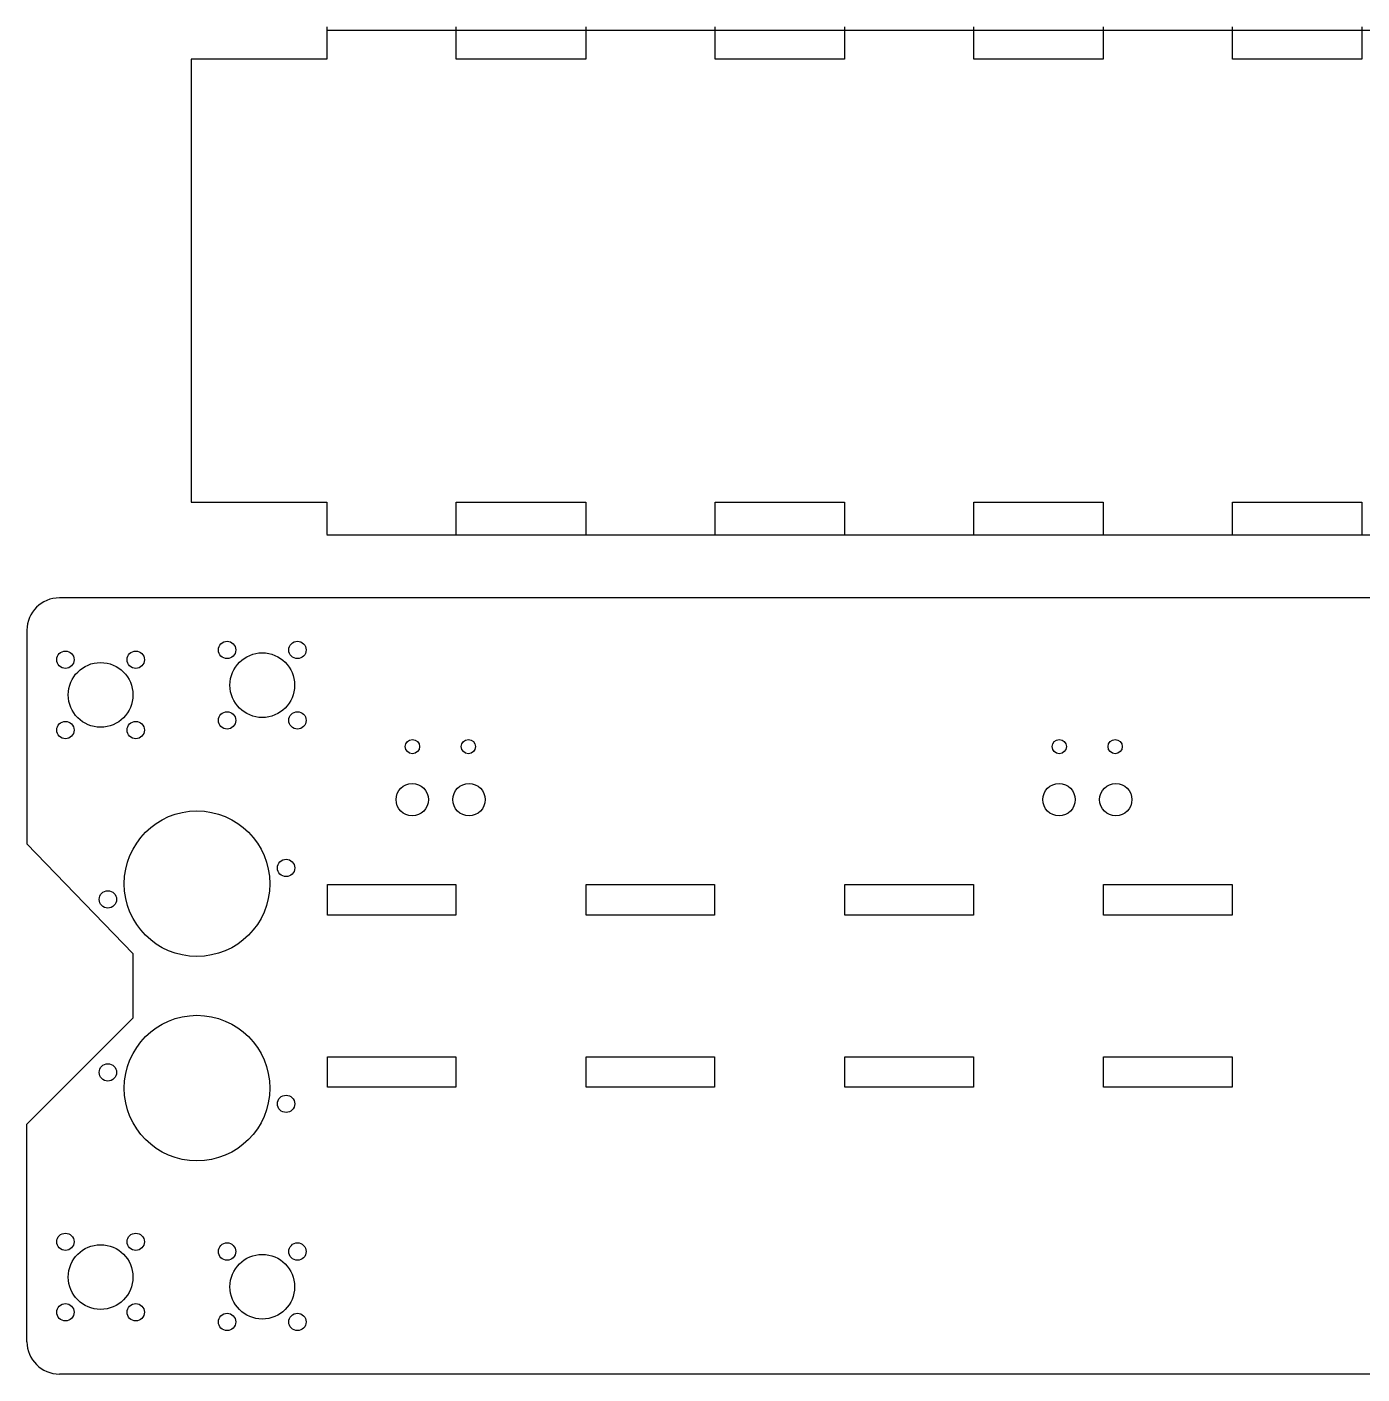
# Model space of a CAD drawing. Header units: inches. Extents: x 0.2 to 23.8, y 1.3 to 11.7.
# Drawn here: x 0.18 to 10.5, y 1.29 to 11.7 of the extents above; entities that cross this region are included whole.
import ezdxf

# ---------------------------------------------------------------- set-up
doc = ezdxf.new("R2010")
doc.units = ezdxf.units.IN
doc.header["$MEASUREMENT"] = 0
doc.layers.add('20', color=7, linetype='Continuous')

# ---------------------------------------------------------------- blocks, each defined once
blk = doc.blocks.new('block 2')
at = {"layer": '20', "color": 7, "lineweight": 25, "true_color": 0xffffff}
blk.add_lwpolyline([(23.554, 1.291), (0.431, 1.291)], dxfattribs=at)
blk = doc.blocks.new('block 3')
at = {"layer": '20', "color": 7, "lineweight": 25, "true_color": 0xffffff}
blk.add_open_spline([(0.181, 1.541), (0.181, 1.403), (0.292, 1.291), (0.431, 1.291)], degree=3, dxfattribs=at)
blk = doc.blocks.new('block 4')
at = {"layer": '20', "color": 7, "lineweight": 25, "true_color": 0xffffff}
blk.add_lwpolyline([(0.181, 1.541), (0.181, 3.222)], dxfattribs=at)
blk = doc.blocks.new('block 8')
at = {"layer": '20', "color": 7, "lineweight": 25, "true_color": 0xffffff}
blk.add_lwpolyline([(23.546, 7.291), (0.431, 7.291)], dxfattribs=at)
blk = doc.blocks.new('block 9')
at = {"layer": '20', "color": 7, "lineweight": 25, "true_color": 0xffffff}
blk.add_open_spline([(0.431, 7.291), (0.292, 7.291), (0.181, 7.179), (0.181, 7.041)], degree=3, dxfattribs=at)
blk = doc.blocks.new('block 10')
at = {"layer": '20', "color": 7, "lineweight": 25, "true_color": 0xffffff}
blk.add_lwpolyline([(0.181, 7.041), (0.181, 5.389)], dxfattribs=at)
blk = doc.blocks.new('block 11')
at = {"layer": '20', "color": 7, "lineweight": 25, "true_color": 0xffffff}
blk.add_lwpolyline([(0.181, 5.389), (1, 4.541)], dxfattribs=at)
blk = doc.blocks.new('block 12')
at = {"layer": '20', "color": 7, "lineweight": 25, "true_color": 0xffffff}
blk.add_lwpolyline([(1, 4.541), (1, 4.041)], dxfattribs=at)
blk = doc.blocks.new('block 13')
at = {"layer": '20', "color": 7, "lineweight": 25, "true_color": 0xffffff}
blk.add_lwpolyline([(1, 4.041), (0.181, 3.222)], dxfattribs=at)
blk = doc.blocks.new('block 15')
at = {"layer": '20', "color": 7, "lineweight": 25, "true_color": 0xffffff}
blk.add_lwpolyline([(19.5, 11.676), (2.5, 11.676)], dxfattribs=at)
blk = doc.blocks.new('block 16')
at = {"layer": '20', "color": 7, "lineweight": 25, "true_color": 0xffffff}
blk.add_lwpolyline([(1.45, 11.454), (1.45, 8.031)], dxfattribs=at)
blk = doc.blocks.new('block 17')
at = {"layer": '20', "color": 7, "lineweight": 25, "true_color": 0xffffff}
blk.add_lwpolyline([(2.5, 7.779), (19.5, 7.779)], dxfattribs=at)
blk = doc.blocks.new('block 18')
at = {"layer": '20', "color": 7, "lineweight": 25, "true_color": 0xffffff}
blk.add_open_spline([(1.728, 6.411), (1.691, 6.411), (1.661, 6.381), (1.661, 6.344), (1.661, 6.307), (1.691, 6.277), (1.728, 6.277), (1.765, 6.277), (1.795, 6.307), (1.795, 6.344), (1.795, 6.381), (1.765, 6.411), (1.728, 6.411), (1.728, 6.411), (1.728, 6.411), (1.728, 6.411)], degree=3, knots=[0, 0, 0, 0, 1, 1, 1, 2, 2, 2, 3, 3, 3, 4, 4, 4, 5, 5, 5, 5], dxfattribs=at)
blk = doc.blocks.new('block 19')
at = {"layer": '20', "color": 7, "lineweight": 25, "true_color": 0xffffff}
blk.add_open_spline([(2.272, 6.411), (2.235, 6.411), (2.205, 6.381), (2.205, 6.344), (2.205, 6.307), (2.235, 6.277), (2.272, 6.277), (2.309, 6.277), (2.339, 6.307), (2.339, 6.344), (2.339, 6.381), (2.309, 6.411), (2.272, 6.411), (2.272, 6.411), (2.272, 6.411), (2.272, 6.411)], degree=3, knots=[0, 0, 0, 0, 1, 1, 1, 2, 2, 2, 3, 3, 3, 4, 4, 4, 5, 5, 5, 5], dxfattribs=at)
blk = doc.blocks.new('block 20')
at = {"layer": '20', "color": 7, "lineweight": 25, "true_color": 0xffffff}
blk.add_open_spline([(2, 6.866), (1.862, 6.866), (1.75, 6.754), (1.75, 6.616), (1.75, 6.478), (1.862, 6.366), (2, 6.366), (2.138, 6.366), (2.25, 6.478), (2.25, 6.616), (2.25, 6.754), (2.138, 6.866), (2, 6.866), (2, 6.866), (2, 6.866), (2, 6.866)], degree=3, knots=[0, 0, 0, 0, 1, 1, 1, 2, 2, 2, 3, 3, 3, 4, 4, 4, 5, 5, 5, 5], dxfattribs=at)
blk = doc.blocks.new('block 21')
at = {"layer": '20', "color": 7, "lineweight": 25, "true_color": 0xffffff}
blk.add_open_spline([(2.272, 6.955), (2.235, 6.955), (2.205, 6.926), (2.205, 6.888), (2.205, 6.851), (2.235, 6.821), (2.272, 6.821), (2.309, 6.821), (2.339, 6.851), (2.339, 6.888), (2.339, 6.926), (2.309, 6.955), (2.272, 6.955), (2.272, 6.955), (2.272, 6.955), (2.272, 6.955)], degree=3, knots=[0, 0, 0, 0, 1, 1, 1, 2, 2, 2, 3, 3, 3, 4, 4, 4, 5, 5, 5, 5], dxfattribs=at)
blk = doc.blocks.new('block 22')
at = {"layer": '20', "color": 7, "lineweight": 25, "true_color": 0xffffff}
blk.add_open_spline([(1.728, 6.955), (1.691, 6.955), (1.661, 6.926), (1.661, 6.888), (1.661, 6.851), (1.691, 6.821), (1.728, 6.821), (1.765, 6.821), (1.795, 6.851), (1.795, 6.888), (1.795, 6.926), (1.765, 6.955), (1.728, 6.955), (1.728, 6.955), (1.728, 6.955), (1.728, 6.955)], degree=3, knots=[0, 0, 0, 0, 1, 1, 1, 2, 2, 2, 3, 3, 3, 4, 4, 4, 5, 5, 5, 5], dxfattribs=at)
blk = doc.blocks.new('block 23')
at = {"layer": '20', "color": 7, "lineweight": 25, "true_color": 0xffffff}
blk.add_open_spline([(1.728, 2.306), (1.691, 2.306), (1.661, 2.275), (1.661, 2.238), (1.661, 2.201), (1.691, 2.171), (1.728, 2.171), (1.765, 2.171), (1.795, 2.201), (1.795, 2.238), (1.795, 2.275), (1.765, 2.306), (1.728, 2.306), (1.728, 2.306), (1.728, 2.306), (1.728, 2.306)], degree=3, knots=[0, 0, 0, 0, 1, 1, 1, 2, 2, 2, 3, 3, 3, 4, 4, 4, 5, 5, 5, 5], dxfattribs=at)
blk = doc.blocks.new('block 24')
at = {"layer": '20', "color": 7, "lineweight": 25, "true_color": 0xffffff}
blk.add_open_spline([(2.272, 2.306), (2.235, 2.306), (2.205, 2.275), (2.205, 2.238), (2.205, 2.201), (2.235, 2.171), (2.272, 2.171), (2.309, 2.171), (2.339, 2.201), (2.339, 2.238), (2.339, 2.275), (2.309, 2.306), (2.272, 2.306), (2.272, 2.306), (2.272, 2.306), (2.272, 2.306)], degree=3, knots=[0, 0, 0, 0, 1, 1, 1, 2, 2, 2, 3, 3, 3, 4, 4, 4, 5, 5, 5, 5], dxfattribs=at)
blk = doc.blocks.new('block 25')
at = {"layer": '20', "color": 7, "lineweight": 25, "true_color": 0xffffff}
blk.add_open_spline([(2, 2.216), (1.862, 2.216), (1.75, 2.104), (1.75, 1.966), (1.75, 1.828), (1.862, 1.716), (2, 1.716), (2.138, 1.716), (2.25, 1.828), (2.25, 1.966), (2.25, 2.104), (2.138, 2.216), (2, 2.216), (2, 2.216), (2, 2.216), (2, 2.216)], degree=3, knots=[0, 0, 0, 0, 1, 1, 1, 2, 2, 2, 3, 3, 3, 4, 4, 4, 5, 5, 5, 5], dxfattribs=at)
blk = doc.blocks.new('block 26')
at = {"layer": '20', "color": 7, "lineweight": 25, "true_color": 0xffffff}
blk.add_open_spline([(2.272, 1.761), (2.235, 1.761), (2.205, 1.731), (2.205, 1.694), (2.205, 1.657), (2.235, 1.627), (2.272, 1.627), (2.309, 1.627), (2.339, 1.657), (2.339, 1.694), (2.339, 1.731), (2.309, 1.761), (2.272, 1.761), (2.272, 1.761), (2.272, 1.761), (2.272, 1.761)], degree=3, knots=[0, 0, 0, 0, 1, 1, 1, 2, 2, 2, 3, 3, 3, 4, 4, 4, 5, 5, 5, 5], dxfattribs=at)
blk = doc.blocks.new('block 27')
at = {"layer": '20', "color": 7, "lineweight": 25, "true_color": 0xffffff}
blk.add_open_spline([(1.728, 1.761), (1.691, 1.761), (1.661, 1.731), (1.661, 1.694), (1.661, 1.657), (1.691, 1.627), (1.728, 1.627), (1.765, 1.627), (1.795, 1.657), (1.795, 1.694), (1.795, 1.731), (1.765, 1.761), (1.728, 1.761), (1.728, 1.761), (1.728, 1.761), (1.728, 1.761)], degree=3, knots=[0, 0, 0, 0, 1, 1, 1, 2, 2, 2, 3, 3, 3, 4, 4, 4, 5, 5, 5, 5], dxfattribs=at)
blk = doc.blocks.new('block 28')
at = {"layer": '20', "color": 7, "lineweight": 25, "true_color": 0xffffff}
blk.add_open_spline([(1.495, 4.064), (1.184, 4.064), (0.933, 3.812), (0.933, 3.501), (0.933, 3.191), (1.184, 2.939), (1.495, 2.939), (1.806, 2.939), (2.058, 3.191), (2.058, 3.501), (2.058, 3.812), (1.806, 4.064), (1.495, 4.064), (1.495, 4.064), (1.495, 4.064), (1.495, 4.064)], degree=3, knots=[0, 0, 0, 0, 1, 1, 1, 2, 2, 2, 3, 3, 3, 4, 4, 4, 5, 5, 5, 5], dxfattribs=at)
blk = doc.blocks.new('block 29')
at = {"layer": '20', "color": 7, "lineweight": 25, "true_color": 0xffffff}
blk.add_open_spline([(0.806, 3.69), (0.769, 3.69), (0.739, 3.66), (0.739, 3.623), (0.739, 3.586), (0.769, 3.556), (0.806, 3.556), (0.843, 3.556), (0.873, 3.586), (0.873, 3.623), (0.873, 3.66), (0.843, 3.69), (0.806, 3.69), (0.806, 3.69), (0.806, 3.69), (0.806, 3.69)], degree=3, knots=[0, 0, 0, 0, 1, 1, 1, 2, 2, 2, 3, 3, 3, 4, 4, 4, 5, 5, 5, 5], dxfattribs=at)
blk = doc.blocks.new('block 30')
at = {"layer": '20', "color": 7, "lineweight": 25, "true_color": 0xffffff}
blk.add_open_spline([(2.184, 3.447), (2.147, 3.447), (2.117, 3.417), (2.117, 3.38), (2.117, 3.343), (2.147, 3.313), (2.184, 3.313), (2.221, 3.313), (2.251, 3.343), (2.251, 3.38), (2.251, 3.417), (2.221, 3.447), (2.184, 3.447), (2.184, 3.447), (2.184, 3.447), (2.184, 3.447)], degree=3, knots=[0, 0, 0, 0, 1, 1, 1, 2, 2, 2, 3, 3, 3, 4, 4, 4, 5, 5, 5, 5], dxfattribs=at)
blk = doc.blocks.new('block 105')
at = {"layer": '20', "color": 7, "lineweight": 25, "true_color": 0xffffff}
blk.add_lwpolyline([(9.497, 3.509), (8.503, 3.509)], dxfattribs=at)
blk = doc.blocks.new('block 106')
at = {"layer": '20', "color": 7, "lineweight": 25, "true_color": 0xffffff}
blk.add_lwpolyline([(8.503, 3.509), (8.503, 3.744)], dxfattribs=at)
blk = doc.blocks.new('block 107')
at = {"layer": '20', "color": 7, "lineweight": 25, "true_color": 0xffffff}
blk.add_lwpolyline([(8.503, 3.744), (9.497, 3.744)], dxfattribs=at)
blk = doc.blocks.new('block 108')
at = {"layer": '20', "color": 7, "lineweight": 25, "true_color": 0xffffff}
blk.add_lwpolyline([(9.497, 3.744), (9.497, 3.509)], dxfattribs=at)
blk = doc.blocks.new('block 109')
at = {"layer": '20', "color": 7, "lineweight": 25, "true_color": 0xffffff}
blk.add_lwpolyline([(7.497, 3.509), (6.503, 3.509)], dxfattribs=at)
blk = doc.blocks.new('block 110')
at = {"layer": '20', "color": 7, "lineweight": 25, "true_color": 0xffffff}
blk.add_lwpolyline([(6.503, 3.509), (6.503, 3.744)], dxfattribs=at)
blk = doc.blocks.new('block 111')
at = {"layer": '20', "color": 7, "lineweight": 25, "true_color": 0xffffff}
blk.add_lwpolyline([(6.503, 3.744), (7.497, 3.744)], dxfattribs=at)
blk = doc.blocks.new('block 112')
at = {"layer": '20', "color": 7, "lineweight": 25, "true_color": 0xffffff}
blk.add_lwpolyline([(7.497, 3.744), (7.497, 3.509)], dxfattribs=at)
blk = doc.blocks.new('block 113')
at = {"layer": '20', "color": 7, "lineweight": 25, "true_color": 0xffffff}
blk.add_lwpolyline([(5.497, 3.509), (4.503, 3.509)], dxfattribs=at)
blk = doc.blocks.new('block 114')
at = {"layer": '20', "color": 7, "lineweight": 25, "true_color": 0xffffff}
blk.add_lwpolyline([(4.503, 3.509), (4.503, 3.744)], dxfattribs=at)
blk = doc.blocks.new('block 115')
at = {"layer": '20', "color": 7, "lineweight": 25, "true_color": 0xffffff}
blk.add_lwpolyline([(4.503, 3.744), (5.497, 3.744)], dxfattribs=at)
blk = doc.blocks.new('block 116')
at = {"layer": '20', "color": 7, "lineweight": 25, "true_color": 0xffffff}
blk.add_lwpolyline([(5.497, 3.744), (5.497, 3.509)], dxfattribs=at)
blk = doc.blocks.new('block 117')
at = {"layer": '20', "color": 7, "lineweight": 25, "true_color": 0xffffff}
blk.add_lwpolyline([(3.497, 3.509), (2.503, 3.509)], dxfattribs=at)
blk = doc.blocks.new('block 118')
at = {"layer": '20', "color": 7, "lineweight": 25, "true_color": 0xffffff}
blk.add_lwpolyline([(2.503, 3.509), (2.503, 3.744)], dxfattribs=at)
blk = doc.blocks.new('block 119')
at = {"layer": '20', "color": 7, "lineweight": 25, "true_color": 0xffffff}
blk.add_lwpolyline([(2.503, 3.744), (3.497, 3.744)], dxfattribs=at)
blk = doc.blocks.new('block 120')
at = {"layer": '20', "color": 7, "lineweight": 25, "true_color": 0xffffff}
blk.add_lwpolyline([(3.497, 3.744), (3.497, 3.509)], dxfattribs=at)
blk = doc.blocks.new('block 141')
at = {"layer": '20', "color": 7, "lineweight": 25, "true_color": 0xffffff}
blk.add_lwpolyline([(9.497, 4.839), (8.503, 4.839)], dxfattribs=at)
blk = doc.blocks.new('block 142')
at = {"layer": '20', "color": 7, "lineweight": 25, "true_color": 0xffffff}
blk.add_lwpolyline([(8.503, 4.839), (8.503, 5.074)], dxfattribs=at)
blk = doc.blocks.new('block 143')
at = {"layer": '20', "color": 7, "lineweight": 25, "true_color": 0xffffff}
blk.add_lwpolyline([(8.503, 5.074), (9.497, 5.074)], dxfattribs=at)
blk = doc.blocks.new('block 144')
at = {"layer": '20', "color": 7, "lineweight": 25, "true_color": 0xffffff}
blk.add_lwpolyline([(9.497, 5.074), (9.497, 4.839)], dxfattribs=at)
blk = doc.blocks.new('block 145')
at = {"layer": '20', "color": 7, "lineweight": 25, "true_color": 0xffffff}
blk.add_lwpolyline([(7.497, 4.839), (6.503, 4.839)], dxfattribs=at)
blk = doc.blocks.new('block 146')
at = {"layer": '20', "color": 7, "lineweight": 25, "true_color": 0xffffff}
blk.add_lwpolyline([(6.503, 4.839), (6.503, 5.074)], dxfattribs=at)
blk = doc.blocks.new('block 147')
at = {"layer": '20', "color": 7, "lineweight": 25, "true_color": 0xffffff}
blk.add_lwpolyline([(6.503, 5.074), (7.497, 5.074)], dxfattribs=at)
blk = doc.blocks.new('block 148')
at = {"layer": '20', "color": 7, "lineweight": 25, "true_color": 0xffffff}
blk.add_lwpolyline([(7.497, 5.074), (7.497, 4.839)], dxfattribs=at)
blk = doc.blocks.new('block 149')
at = {"layer": '20', "color": 7, "lineweight": 25, "true_color": 0xffffff}
blk.add_lwpolyline([(5.497, 4.839), (4.503, 4.839)], dxfattribs=at)
blk = doc.blocks.new('block 150')
at = {"layer": '20', "color": 7, "lineweight": 25, "true_color": 0xffffff}
blk.add_lwpolyline([(4.503, 4.839), (4.503, 5.074)], dxfattribs=at)
blk = doc.blocks.new('block 151')
at = {"layer": '20', "color": 7, "lineweight": 25, "true_color": 0xffffff}
blk.add_lwpolyline([(4.503, 5.074), (5.497, 5.074)], dxfattribs=at)
blk = doc.blocks.new('block 152')
at = {"layer": '20', "color": 7, "lineweight": 25, "true_color": 0xffffff}
blk.add_lwpolyline([(5.497, 5.074), (5.497, 4.839)], dxfattribs=at)
blk = doc.blocks.new('block 153')
at = {"layer": '20', "color": 7, "lineweight": 25, "true_color": 0xffffff}
blk.add_lwpolyline([(3.497, 4.839), (2.503, 4.839)], dxfattribs=at)
blk = doc.blocks.new('block 154')
at = {"layer": '20', "color": 7, "lineweight": 25, "true_color": 0xffffff}
blk.add_lwpolyline([(2.503, 4.839), (2.503, 5.074)], dxfattribs=at)
blk = doc.blocks.new('block 155')
at = {"layer": '20', "color": 7, "lineweight": 25, "true_color": 0xffffff}
blk.add_lwpolyline([(2.503, 5.074), (3.497, 5.074)], dxfattribs=at)
blk = doc.blocks.new('block 156')
at = {"layer": '20', "color": 7, "lineweight": 25, "true_color": 0xffffff}
blk.add_lwpolyline([(3.497, 5.074), (3.497, 4.839)], dxfattribs=at)
blk = doc.blocks.new('block 173')
at = {"layer": '20', "color": 7, "lineweight": 25, "true_color": 0xffffff}
blk.add_open_spline([(3.159, 5.856), (3.09, 5.856), (3.034, 5.8), (3.034, 5.731), (3.034, 5.662), (3.09, 5.606), (3.159, 5.606), (3.229, 5.606), (3.284, 5.662), (3.284, 5.731), (3.284, 5.8), (3.229, 5.856), (3.159, 5.856), (3.159, 5.856), (3.159, 5.856), (3.159, 5.856)], degree=3, knots=[0, 0, 0, 0, 1, 1, 1, 2, 2, 2, 3, 3, 3, 4, 4, 4, 5, 5, 5, 5], dxfattribs=at)
blk = doc.blocks.new('block 174')
at = {"layer": '20', "color": 7, "lineweight": 25, "true_color": 0xffffff}
blk.add_open_spline([(3.598, 5.856), (3.529, 5.856), (3.473, 5.8), (3.473, 5.731), (3.473, 5.662), (3.529, 5.606), (3.598, 5.606), (3.667, 5.606), (3.723, 5.662), (3.723, 5.731), (3.723, 5.8), (3.667, 5.856), (3.598, 5.856), (3.598, 5.856), (3.598, 5.856), (3.598, 5.856)], degree=3, knots=[0, 0, 0, 0, 1, 1, 1, 2, 2, 2, 3, 3, 3, 4, 4, 4, 5, 5, 5, 5], dxfattribs=at)
blk = doc.blocks.new('block 175')
at = {"layer": '20', "color": 7, "lineweight": 25, "true_color": 0xffffff}
blk.add_open_spline([(3.161, 6.196), (3.13, 6.196), (3.105, 6.172), (3.105, 6.141), (3.105, 6.111), (3.13, 6.086), (3.161, 6.086), (3.191, 6.086), (3.216, 6.111), (3.216, 6.141), (3.216, 6.172), (3.191, 6.196), (3.161, 6.196), (3.161, 6.196), (3.161, 6.196), (3.161, 6.196)], degree=3, knots=[0, 0, 0, 0, 1, 1, 1, 2, 2, 2, 3, 3, 3, 4, 4, 4, 5, 5, 5, 5], dxfattribs=at)
blk = doc.blocks.new('block 176')
at = {"layer": '20', "color": 7, "lineweight": 25, "true_color": 0xffffff}
blk.add_open_spline([(3.593, 6.196), (3.563, 6.196), (3.538, 6.172), (3.538, 6.141), (3.538, 6.111), (3.563, 6.086), (3.593, 6.086), (3.624, 6.086), (3.648, 6.111), (3.648, 6.141), (3.648, 6.172), (3.624, 6.196), (3.593, 6.196), (3.593, 6.196), (3.593, 6.196), (3.593, 6.196)], degree=3, knots=[0, 0, 0, 0, 1, 1, 1, 2, 2, 2, 3, 3, 3, 4, 4, 4, 5, 5, 5, 5], dxfattribs=at)
blk = doc.blocks.new('block 185')
at = {"layer": '20', "color": 7, "lineweight": 25, "true_color": 0xffffff}
blk.add_open_spline([(8.159, 5.856), (8.09, 5.856), (8.034, 5.8), (8.034, 5.731), (8.034, 5.662), (8.09, 5.606), (8.159, 5.606), (8.229, 5.606), (8.284, 5.662), (8.284, 5.731), (8.284, 5.8), (8.229, 5.856), (8.159, 5.856), (8.159, 5.856), (8.159, 5.856), (8.159, 5.856)], degree=3, knots=[0, 0, 0, 0, 1, 1, 1, 2, 2, 2, 3, 3, 3, 4, 4, 4, 5, 5, 5, 5], dxfattribs=at)
blk = doc.blocks.new('block 186')
at = {"layer": '20', "color": 7, "lineweight": 25, "true_color": 0xffffff}
blk.add_open_spline([(8.598, 5.856), (8.529, 5.856), (8.473, 5.8), (8.473, 5.731), (8.473, 5.662), (8.529, 5.606), (8.598, 5.606), (8.667, 5.606), (8.723, 5.662), (8.723, 5.731), (8.723, 5.8), (8.667, 5.856), (8.598, 5.856), (8.598, 5.856), (8.598, 5.856), (8.598, 5.856)], degree=3, knots=[0, 0, 0, 0, 1, 1, 1, 2, 2, 2, 3, 3, 3, 4, 4, 4, 5, 5, 5, 5], dxfattribs=at)
blk = doc.blocks.new('block 187')
at = {"layer": '20', "color": 7, "lineweight": 25, "true_color": 0xffffff}
blk.add_open_spline([(8.161, 6.196), (8.13, 6.196), (8.106, 6.172), (8.106, 6.141), (8.106, 6.111), (8.13, 6.086), (8.161, 6.086), (8.191, 6.086), (8.216, 6.111), (8.216, 6.141), (8.216, 6.172), (8.191, 6.196), (8.161, 6.196), (8.161, 6.196), (8.161, 6.196), (8.161, 6.196)], degree=3, knots=[0, 0, 0, 0, 1, 1, 1, 2, 2, 2, 3, 3, 3, 4, 4, 4, 5, 5, 5, 5], dxfattribs=at)
blk = doc.blocks.new('block 188')
at = {"layer": '20', "color": 7, "lineweight": 25, "true_color": 0xffffff}
blk.add_open_spline([(8.593, 6.196), (8.563, 6.196), (8.538, 6.172), (8.538, 6.141), (8.538, 6.111), (8.563, 6.086), (8.593, 6.086), (8.624, 6.086), (8.648, 6.111), (8.648, 6.141), (8.648, 6.172), (8.624, 6.196), (8.593, 6.196), (8.593, 6.196), (8.593, 6.196), (8.593, 6.196)], degree=3, knots=[0, 0, 0, 0, 1, 1, 1, 2, 2, 2, 3, 3, 3, 4, 4, 4, 5, 5, 5, 5], dxfattribs=at)
blk = doc.blocks.new('block 189')
at = {"layer": '20', "color": 7, "lineweight": 25, "true_color": 0xffffff}
blk.add_open_spline([(0.478, 2.38), (0.441, 2.38), (0.411, 2.351), (0.411, 2.314), (0.411, 2.276), (0.441, 2.247), (0.478, 2.247), (0.515, 2.247), (0.545, 2.276), (0.545, 2.314), (0.545, 2.351), (0.515, 2.38), (0.478, 2.38), (0.478, 2.38), (0.478, 2.38), (0.478, 2.38)], degree=3, knots=[0, 0, 0, 0, 1, 1, 1, 2, 2, 2, 3, 3, 3, 4, 4, 4, 5, 5, 5, 5], dxfattribs=at)
blk = doc.blocks.new('block 190')
at = {"layer": '20', "color": 7, "lineweight": 25, "true_color": 0xffffff}
blk.add_open_spline([(1.022, 2.38), (0.985, 2.38), (0.955, 2.351), (0.955, 2.314), (0.955, 2.276), (0.985, 2.247), (1.022, 2.247), (1.059, 2.247), (1.089, 2.276), (1.089, 2.314), (1.089, 2.351), (1.059, 2.38), (1.022, 2.38), (1.022, 2.38), (1.022, 2.38), (1.022, 2.38)], degree=3, knots=[0, 0, 0, 0, 1, 1, 1, 2, 2, 2, 3, 3, 3, 4, 4, 4, 5, 5, 5, 5], dxfattribs=at)
blk = doc.blocks.new('block 191')
at = {"layer": '20', "color": 7, "lineweight": 25, "true_color": 0xffffff}
blk.add_open_spline([(0.75, 2.291), (0.612, 2.291), (0.5, 2.179), (0.5, 2.041), (0.5, 1.903), (0.612, 1.791), (0.75, 1.791), (0.888, 1.791), (1, 1.903), (1, 2.041), (1, 2.179), (0.888, 2.291), (0.75, 2.291), (0.75, 2.291), (0.75, 2.291), (0.75, 2.291)], degree=3, knots=[0, 0, 0, 0, 1, 1, 1, 2, 2, 2, 3, 3, 3, 4, 4, 4, 5, 5, 5, 5], dxfattribs=at)
blk = doc.blocks.new('block 192')
at = {"layer": '20', "color": 7, "lineweight": 25, "true_color": 0xffffff}
blk.add_open_spline([(1.022, 1.836), (0.985, 1.836), (0.955, 1.806), (0.955, 1.769), (0.955, 1.732), (0.985, 1.702), (1.022, 1.702), (1.059, 1.702), (1.089, 1.732), (1.089, 1.769), (1.089, 1.806), (1.059, 1.836), (1.022, 1.836), (1.022, 1.836), (1.022, 1.836), (1.022, 1.836)], degree=3, knots=[0, 0, 0, 0, 1, 1, 1, 2, 2, 2, 3, 3, 3, 4, 4, 4, 5, 5, 5, 5], dxfattribs=at)
blk = doc.blocks.new('block 193')
at = {"layer": '20', "color": 7, "lineweight": 25, "true_color": 0xffffff}
blk.add_open_spline([(0.478, 1.836), (0.441, 1.836), (0.411, 1.806), (0.411, 1.769), (0.411, 1.732), (0.441, 1.702), (0.478, 1.702), (0.515, 1.702), (0.545, 1.732), (0.545, 1.769), (0.545, 1.806), (0.515, 1.836), (0.478, 1.836), (0.478, 1.836), (0.478, 1.836), (0.478, 1.836)], degree=3, knots=[0, 0, 0, 0, 1, 1, 1, 2, 2, 2, 3, 3, 3, 4, 4, 4, 5, 5, 5, 5], dxfattribs=at)
blk = doc.blocks.new('block 194')
at = {"layer": '20', "color": 7, "lineweight": 25, "true_color": 0xffffff}
blk.add_open_spline([(0.478, 6.336), (0.441, 6.336), (0.411, 6.306), (0.411, 6.269), (0.411, 6.232), (0.441, 6.202), (0.478, 6.202), (0.515, 6.202), (0.545, 6.232), (0.545, 6.269), (0.545, 6.306), (0.515, 6.336), (0.478, 6.336), (0.478, 6.336), (0.478, 6.336), (0.478, 6.336)], degree=3, knots=[0, 0, 0, 0, 1, 1, 1, 2, 2, 2, 3, 3, 3, 4, 4, 4, 5, 5, 5, 5], dxfattribs=at)
blk = doc.blocks.new('block 195')
at = {"layer": '20', "color": 7, "lineweight": 25, "true_color": 0xffffff}
blk.add_open_spline([(1.022, 6.336), (0.985, 6.336), (0.955, 6.306), (0.955, 6.269), (0.955, 6.232), (0.985, 6.202), (1.022, 6.202), (1.059, 6.202), (1.089, 6.232), (1.089, 6.269), (1.089, 6.306), (1.059, 6.336), (1.022, 6.336), (1.022, 6.336), (1.022, 6.336), (1.022, 6.336)], degree=3, knots=[0, 0, 0, 0, 1, 1, 1, 2, 2, 2, 3, 3, 3, 4, 4, 4, 5, 5, 5, 5], dxfattribs=at)
blk = doc.blocks.new('block 196')
at = {"layer": '20', "color": 7, "lineweight": 25, "true_color": 0xffffff}
blk.add_open_spline([(0.75, 6.791), (0.612, 6.791), (0.5, 6.679), (0.5, 6.541), (0.5, 6.403), (0.612, 6.291), (0.75, 6.291), (0.888, 6.291), (1, 6.403), (1, 6.541), (1, 6.679), (0.888, 6.791), (0.75, 6.791), (0.75, 6.791), (0.75, 6.791), (0.75, 6.791)], degree=3, knots=[0, 0, 0, 0, 1, 1, 1, 2, 2, 2, 3, 3, 3, 4, 4, 4, 5, 5, 5, 5], dxfattribs=at)
blk = doc.blocks.new('block 197')
at = {"layer": '20', "color": 7, "lineweight": 25, "true_color": 0xffffff}
blk.add_open_spline([(1.022, 6.88), (0.985, 6.88), (0.955, 6.85), (0.955, 6.813), (0.955, 6.776), (0.985, 6.746), (1.022, 6.746), (1.059, 6.746), (1.089, 6.776), (1.089, 6.813), (1.089, 6.85), (1.059, 6.88), (1.022, 6.88), (1.022, 6.88), (1.022, 6.88), (1.022, 6.88)], degree=3, knots=[0, 0, 0, 0, 1, 1, 1, 2, 2, 2, 3, 3, 3, 4, 4, 4, 5, 5, 5, 5], dxfattribs=at)
blk = doc.blocks.new('block 198')
at = {"layer": '20', "color": 7, "lineweight": 25, "true_color": 0xffffff}
blk.add_open_spline([(0.478, 6.88), (0.441, 6.88), (0.411, 6.85), (0.411, 6.813), (0.411, 6.776), (0.441, 6.746), (0.478, 6.746), (0.515, 6.746), (0.545, 6.776), (0.545, 6.813), (0.545, 6.85), (0.515, 6.88), (0.478, 6.88), (0.478, 6.88), (0.478, 6.88), (0.478, 6.88)], degree=3, knots=[0, 0, 0, 0, 1, 1, 1, 2, 2, 2, 3, 3, 3, 4, 4, 4, 5, 5, 5, 5], dxfattribs=at)
blk = doc.blocks.new('block 226')
at = {"layer": '20', "color": 7, "lineweight": 25, "true_color": 0xffffff}
blk.add_open_spline([(1.495, 5.644), (1.184, 5.644), (0.933, 5.392), (0.933, 5.081), (0.933, 4.771), (1.184, 4.519), (1.495, 4.519), (1.806, 4.519), (2.058, 4.771), (2.058, 5.081), (2.058, 5.392), (1.806, 5.644), (1.495, 5.644), (1.495, 5.644), (1.495, 5.644), (1.495, 5.644)], degree=3, knots=[0, 0, 0, 0, 1, 1, 1, 2, 2, 2, 3, 3, 3, 4, 4, 4, 5, 5, 5, 5], dxfattribs=at)
blk = doc.blocks.new('block 227')
at = {"layer": '20', "color": 7, "lineweight": 25, "true_color": 0xffffff}
blk.add_open_spline([(0.806, 5.027), (0.769, 5.027), (0.739, 4.997), (0.739, 4.96), (0.739, 4.923), (0.769, 4.893), (0.806, 4.893), (0.843, 4.893), (0.873, 4.923), (0.873, 4.96), (0.873, 4.997), (0.843, 5.027), (0.806, 5.027), (0.806, 5.027), (0.806, 5.027), (0.806, 5.027)], degree=3, knots=[0, 0, 0, 0, 1, 1, 1, 2, 2, 2, 3, 3, 3, 4, 4, 4, 5, 5, 5, 5], dxfattribs=at)
blk = doc.blocks.new('block 228')
at = {"layer": '20', "color": 7, "lineweight": 25, "true_color": 0xffffff}
blk.add_open_spline([(2.184, 5.27), (2.147, 5.27), (2.117, 5.24), (2.117, 5.203), (2.117, 5.166), (2.147, 5.136), (2.184, 5.136), (2.221, 5.136), (2.251, 5.166), (2.251, 5.203), (2.251, 5.24), (2.221, 5.27), (2.184, 5.27), (2.184, 5.27), (2.184, 5.27), (2.184, 5.27)], degree=3, knots=[0, 0, 0, 0, 1, 1, 1, 2, 2, 2, 3, 3, 3, 4, 4, 4, 5, 5, 5, 5], dxfattribs=at)
blk = doc.blocks.new('block 244')
at = {"layer": '20', "color": 7, "lineweight": 25, "true_color": 0xffffff}
blk.add_lwpolyline([(9.5, 7.78125), (9.5, 8.03125)], dxfattribs=at)
blk = doc.blocks.new('block 245')
at = {"layer": '20', "color": 7, "lineweight": 25, "true_color": 0xffffff}
blk.add_lwpolyline([(9.5, 8.03125), (10.5, 8.03125)], dxfattribs=at)
blk = doc.blocks.new('block 246')
at = {"layer": '20', "color": 7, "lineweight": 25, "true_color": 0xffffff}
blk.add_lwpolyline([(10.5, 8.03125), (10.5, 7.78125)], dxfattribs=at)
blk = doc.blocks.new('block 247')
at = {"layer": '20', "color": 7, "lineweight": 25, "true_color": 0xffffff}
blk.add_lwpolyline([(7.5, 7.781), (7.5, 8.031)], dxfattribs=at)
blk = doc.blocks.new('block 248')
at = {"layer": '20', "color": 7, "lineweight": 25, "true_color": 0xffffff}
blk.add_lwpolyline([(7.5, 8.031), (8.5, 8.031)], dxfattribs=at)
blk = doc.blocks.new('block 249')
at = {"layer": '20', "color": 7, "lineweight": 25, "true_color": 0xffffff}
blk.add_lwpolyline([(8.5, 8.031), (8.5, 7.781)], dxfattribs=at)
blk = doc.blocks.new('block 250')
at = {"layer": '20', "color": 7, "lineweight": 25, "true_color": 0xffffff}
blk.add_lwpolyline([(5.5, 7.781), (5.5, 8.031)], dxfattribs=at)
blk = doc.blocks.new('block 251')
at = {"layer": '20', "color": 7, "lineweight": 25, "true_color": 0xffffff}
blk.add_lwpolyline([(5.5, 8.031), (6.5, 8.031)], dxfattribs=at)
blk = doc.blocks.new('block 252')
at = {"layer": '20', "color": 7, "lineweight": 25, "true_color": 0xffffff}
blk.add_lwpolyline([(6.5, 8.031), (6.5, 7.781)], dxfattribs=at)
blk = doc.blocks.new('block 253')
at = {"layer": '20', "color": 7, "lineweight": 25, "true_color": 0xffffff}
blk.add_lwpolyline([(3.5, 7.781), (3.5, 8.031)], dxfattribs=at)
blk = doc.blocks.new('block 254')
at = {"layer": '20', "color": 7, "lineweight": 25, "true_color": 0xffffff}
blk.add_lwpolyline([(3.5, 8.031), (4.5, 8.031)], dxfattribs=at)
blk = doc.blocks.new('block 255')
at = {"layer": '20', "color": 7, "lineweight": 25, "true_color": 0xffffff}
blk.add_lwpolyline([(4.5, 8.031), (4.5, 7.781)], dxfattribs=at)
blk = doc.blocks.new('block 256')
at = {"layer": '20', "color": 7, "lineweight": 25, "true_color": 0xffffff}
blk.add_lwpolyline([(1.45, 8.031), (2.5, 8.031)], dxfattribs=at)
blk = doc.blocks.new('block 257')
at = {"layer": '20', "color": 7, "lineweight": 25, "true_color": 0xffffff}
blk.add_lwpolyline([(2.5, 8.031), (2.5, 7.781)], dxfattribs=at)
blk = doc.blocks.new('block 272')
at = {"layer": '20', "color": 7, "lineweight": 25, "true_color": 0xffffff}
blk.add_lwpolyline([(10.5, 11.454), (9.5, 11.454)], dxfattribs=at)
blk = doc.blocks.new('block 273')
at = {"layer": '20', "color": 7, "lineweight": 25, "true_color": 0xffffff}
blk.add_lwpolyline([(9.5, 11.454), (9.5, 11.704)], dxfattribs=at)
blk = doc.blocks.new('block 274')
at = {"layer": '20', "color": 7, "lineweight": 25, "true_color": 0xffffff}
blk.add_lwpolyline([(10.5, 11.704), (10.5, 11.454)], dxfattribs=at)
blk = doc.blocks.new('block 275')
at = {"layer": '20', "color": 7, "lineweight": 25, "true_color": 0xffffff}
blk.add_lwpolyline([(8.5, 11.454), (7.5, 11.454)], dxfattribs=at)
blk = doc.blocks.new('block 276')
at = {"layer": '20', "color": 7, "lineweight": 25, "true_color": 0xffffff}
blk.add_lwpolyline([(7.5, 11.454), (7.5, 11.704)], dxfattribs=at)
blk = doc.blocks.new('block 277')
at = {"layer": '20', "color": 7, "lineweight": 25, "true_color": 0xffffff}
blk.add_lwpolyline([(8.5, 11.704), (8.5, 11.454)], dxfattribs=at)
blk = doc.blocks.new('block 278')
at = {"layer": '20', "color": 7, "lineweight": 25, "true_color": 0xffffff}
blk.add_lwpolyline([(6.5, 11.454), (5.5, 11.454)], dxfattribs=at)
blk = doc.blocks.new('block 279')
at = {"layer": '20', "color": 7, "lineweight": 25, "true_color": 0xffffff}
blk.add_lwpolyline([(5.5, 11.454), (5.5, 11.704)], dxfattribs=at)
blk = doc.blocks.new('block 280')
at = {"layer": '20', "color": 7, "lineweight": 25, "true_color": 0xffffff}
blk.add_lwpolyline([(6.5, 11.704), (6.5, 11.454)], dxfattribs=at)
blk = doc.blocks.new('block 281')
at = {"layer": '20', "color": 7, "lineweight": 25, "true_color": 0xffffff}
blk.add_lwpolyline([(4.5, 11.454), (3.5, 11.454)], dxfattribs=at)
blk = doc.blocks.new('block 282')
at = {"layer": '20', "color": 7, "lineweight": 25, "true_color": 0xffffff}
blk.add_lwpolyline([(3.5, 11.454), (3.5, 11.704)], dxfattribs=at)
blk = doc.blocks.new('block 283')
at = {"layer": '20', "color": 7, "lineweight": 25, "true_color": 0xffffff}
blk.add_lwpolyline([(4.5, 11.704), (4.5, 11.454)], dxfattribs=at)
blk = doc.blocks.new('block 284')
at = {"layer": '20', "color": 7, "lineweight": 25, "true_color": 0xffffff}
blk.add_lwpolyline([(2.5, 11.454), (1.45, 11.454)], dxfattribs=at)
blk = doc.blocks.new('block 285')
at = {"layer": '20', "color": 7, "lineweight": 25, "true_color": 0xffffff}
blk.add_lwpolyline([(2.5, 11.704), (2.5, 11.454)], dxfattribs=at)

msp = doc.modelspace()

# ---------------------------------------------------------------- block references
at = {"layer": '20'}
for name in ['block 285', 'block 15', 'block 282', 'block 283', 'block 279', 'block 280', 'block 276', 'block 277', 'block 273', 'block 274', 'block 16', 'block 284', 'block 281', 'block 278', 'block 275', 'block 272', 'block 256', 'block 257', 'block 253', 'block 254', 'block 255', 'block 250', 'block 251', 'block 252', 'block 247', 'block 248', 'block 249', 'block 244', 'block 245', 'block 246', 'block 17', 'block 9', 'block 8', 'block 10', 'block 198', 'block 197', 'block 22', 'block 21', 'block 196', 'block 20', 'block 18', 'block 19', 'block 194', 'block 195', 'block 175', 'block 176', 'block 187', 'block 188', 'block 173', 'block 174', 'block 185', 'block 186', 'block 226', 'block 11', 'block 228', 'block 227', 'block 154', 'block 155', 'block 156', 'block 150', 'block 151', 'block 152', 'block 146', 'block 147', 'block 148', 'block 142', 'block 143', 'block 144', 'block 153', 'block 149', 'block 145', 'block 141', 'block 12', 'block 28', 'block 13', 'block 29', 'block 118', 'block 119', 'block 120', 'block 114', 'block 115', 'block 116', 'block 110', 'block 111', 'block 112', 'block 106', 'block 107', 'block 108', 'block 30', 'block 117', 'block 113', 'block 109', 'block 105', 'block 4', 'block 189', 'block 191', 'block 190', 'block 23', 'block 24', 'block 25', 'block 193', 'block 192', 'block 27', 'block 26', 'block 3', 'block 2']:
    msp.add_blockref(name, (0, 0), dxfattribs=at)

doc.saveas('drawing.dxf')
